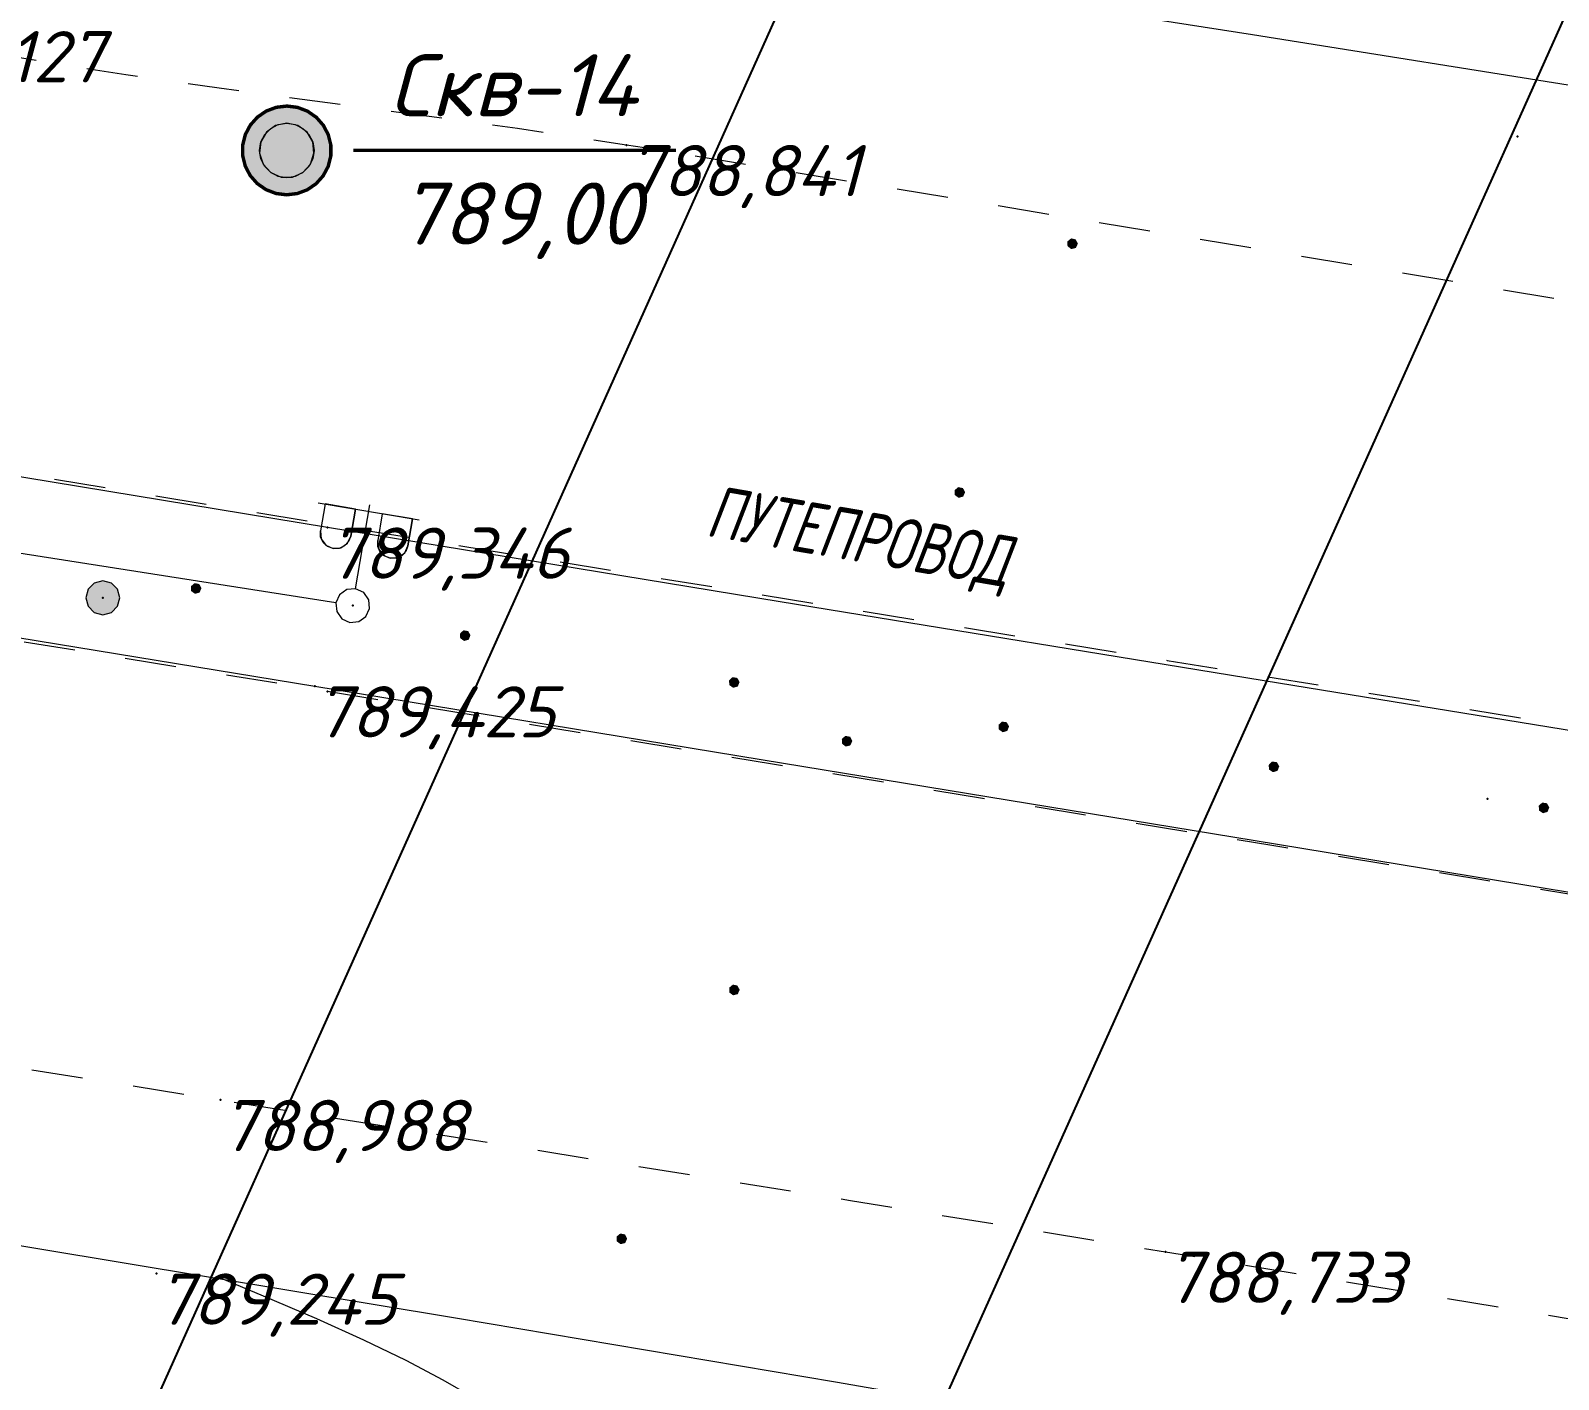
# Model space of a CAD drawing. Header units: metres. Extents: x 629572 to 645168, y 4785785 to 4790166.
# Drawn here: x 633947.56 to 633992.31, y 4788308.96 to 4788348.47 of the extents above; entities that cross this region are included whole.
import ezdxf

# ---------------------------------------------------------------- set-up
doc = ezdxf.new("R2010")
doc.units = ezdxf.units.M
doc.linetypes.add('Сплошная', pattern=[0])
doc.linetypes.add('Штриховая 1.5-1.5', pattern=[3, 1.5, -1.5])
doc.layers.get('0').update_dxf_attribs({"linetype": 'CONTINUOUS'})
for name, color, linetype in [('Выработки', 7, 'CONTINUOUS'), ('Горизонтали', 7, 'CONTINUOUS'), ('Дороги', 7, 'CONTINUOUS'), ('Дороги с покрытием (край_ бровка)', 7, 'CONTINUOUS'), ('Дороги с покрытием (осевая линия)', 7, 'CONTINUOUS'), ('Здания и строения', 7, 'CONTINUOUS'), ('Нурсултан', 7, 'CONTINUOUS'), ('Проезжие части улиц и тротуаров (без бортового камня)', 7, 'CONTINUOUS'), ('Столбы металлические', 7, 'CONTINUOUS'), ('Тротуары и пешеходные дорожки (бордюр)', 7, 'CONTINUOUS'), ('Фонари электр._ на мет. столб', 7, 'CONTINUOUS')]:
    doc.layers.add(name, color=color, linetype=linetype)
doc.layers.add('ЛЭП н.напряж.', color=10, linetype='SIL_KAB_NIZVOLT', lineweight=13)
doc.styles.add('ISOCPEUR', font='isocpeui.ttf')
doc.styles.get("Standard").update_dxf_attribs({"font": 'isocpeui.ttf'})
doc.linetypes.add('SIL_KAB_NIZVOLT', pattern='A,1,["<",Standard,S=1.6,R=0,X=-1,Y=-0.8],6,0,1,[">",Standard,S=1.6,R=0,X=-0.8,Y=-0.8],-2,8,-2', length=20)

# ---------------------------------------------------------------- blocks, each defined once
blk = doc.blocks.new('38 - 110.1.2 фонари на метал.столб')
at = {"color": 7, "linetype": 'Continuous', "lineweight": 0, "flags": 128}
for points in [[(-1.5, 2.8), (1.5, 2.8)], [(-1.3, 2.8), (-1.3, 2)], [(-0.4, 2.8), (-0.4, 2)], [(0, 0.5), (0, 3)], [(0.4, 2.8), (0.4, 2)], [(1.3, 2.8), (1.3, 2)], [(-0.4, 2), (-0.434, 1.828), (-0.532, 1.682), (-0.678, 1.584), (-0.85, 1.55), (-1.022, 1.584), (-1.168, 1.682), (-1.266, 1.828), (-1.3, 2)], [(1.3, 2), (1.266, 1.828), (1.168, 1.682), (1.022, 1.584), (0.85, 1.55), (0.678, 1.584), (0.532, 1.682), (0.434, 1.828), (0.4, 2)]]:
    blk.add_lwpolyline(points, dxfattribs=at)
at = {"color": 7, "linetype": 'Continuous', "lineweight": 0, "true_color": 0xffffff, "flags": 128}
for points in [[(-0.4, 2.8), (-1.3, 2.8), (-1.3, 2), (-1.24, 1.775), (-1.075, 1.61), (-0.85, 1.55), (-0.625, 1.61), (-0.46, 1.775), (-0.4, 2), (-0.4, 2.8)], [(1.3, 2.8), (0.4, 2.8), (0.4, 2), (0.46, 1.775), (0.625, 1.61), (0.85, 1.55), (1.075, 1.61), (1.24, 1.775), (1.3, 2), (1.3, 2.8)]]:
    blk.add_lwpolyline(points, close=True, dxfattribs=at)
at = {"color": 7, "linetype": 'Continuous', "lineweight": 0, "flags": 128}
blk.add_lwpolyline([(0, 0.5), (-0.25, 0.433), (-0.433, 0.25), (-0.5, 0), (-0.433, -0.25), (-0.25, -0.433), (0, -0.5), (0.25, -0.433), (0.433, -0.25), (0.5, 0), (0.433, 0.25), (0.25, 0.433), (0, 0.5)], close=True, dxfattribs=at)
at = {"color": 7, "style": 'ISOCPEUR', "flags": 1}
for tag in ['X', 'Отметка', 'Имя объекта CREDO-III', 'Код объекта CREDO-III', 'Y']:
    blk.add_attdef(tag, (0, 0), '', height=2.5, dxfattribs=at)
blk = doc.blocks.new('22 - 107.1.1 столбы метал d-1.0')
blk.add_hatch(color=7).paths.add_polyline_path([(0, 0.5), (-0.25, 0.433), (-0.433, 0.25), (-0.5, 0), (-0.433, -0.25), (-0.25, -0.433), (0, -0.5), (0.25, -0.433), (0.433, -0.25), (0.5, 0), (0.433, 0.25), (0.25, 0.433), (0, 0.5)])
at = {"color": 7, "linetype": 'Continuous', "lineweight": 0, "flags": 128}
blk.add_lwpolyline([(0, 0.5), (-0.25, 0.433), (-0.433, 0.25), (-0.5, 0), (-0.433, -0.25), (-0.25, -0.433), (0, -0.5), (0.25, -0.433), (0.433, -0.25), (0.5, 0), (0.433, 0.25), (0.25, 0.433), (0, 0.5)], close=True, dxfattribs=at)
at = {"color": 7, "style": 'ISOCPEUR', "flags": 1}
for tag in ['Отметка(высота) верхнего провода', 'Отметка(высота) нижнего провода', 'X', 'Высота', 'Отметка', 'Имя объекта CREDO-III', 'Код объекта CREDO-III', 'Номер', 'Y']:
    blk.add_attdef(tag, (0, 0), '', height=2.5, dxfattribs=at)
blk = doc.blocks.new('скв_развед')
h = blk.add_hatch(color=252)
h.paths.add_polyline_path([(0.83162, -0.99918), (1.12322, -0.6545), (1.27932, -0.23086), (1.28114, 0.22062), (1.12842, 0.6455), (0.8396, 0.99252), (0.4495, 1.21982), (0.0052, 1.3), (-0.43974, 1.22338), (-0.83164, 0.9992), (-1.12324, 0.65452), (-1.27934, 0.23088), (-1.28118, -0.2206), (-1.12844, -0.64548), (-0.83962, -0.9925), (-0.44952, -1.2198), (-0.00522, -1.29996), (0.43972, -1.22336)])
h.paths.add_polyline_path([(0.7956, -0.08362), (0.69282, -0.4), (0.47022, -0.6472), (0.16632, -0.7825), (-0.16634, -0.7825), (-0.47024, -0.6472), (-0.69284, -0.4), (-0.79562, -0.08362), (-0.76086, 0.24722), (-0.59452, 0.53532), (-0.3254, 0.73084), (-0.00002, 0.8), (0, 0.8), (0.32536, 0.73084), (0.5945, 0.53532), (0.76084, 0.24722)], flags=16)
blk.add_hatch(color=252).paths.add_polyline_path([(-0.00002, 0.8), (-0.3254, 0.73084), (-0.59452, 0.53532), (-0.76086, 0.24722), (-0.79562, -0.08362), (-0.69284, -0.4), (-0.47024, -0.6472), (-0.16634, -0.7825), (0.16632, -0.7825), (0.47022, -0.6472), (0.69282, -0.4), (0.7956, -0.08362), (0.76084, 0.24722), (0.5945, 0.53532), (0.32536, 0.73084), (0, 0.8)])
at = {"color": 252, "linetype": 'Continuous', "lineweight": 0, "const_width": 0.1, "flags": 128}
blk.add_lwpolyline([(0.005208, 1.29999), (-0.306052, 1.263461), (-0.599524, 1.153504), (-0.858155, 0.976509), (-1.066912, 0.742764), (-1.213665, 0.465852), (-1.289883, 0.161866), (-1.291139, -0.151527), (-1.217358, -0.456113), (-1.072829, -0.734192), (-0.865951, -0.969603), (-0.608746, -1.148663), (-0.316164, -1.260968), (-0.005208, -1.29999), (0.306052, -1.263461), (0.599524, -1.153504), (0.858155, -0.976509), (1.066912, -0.742764), (1.213665, -0.465852), (1.289883, -0.161866), (1.291139, 0.151527), (1.217358, 0.456113), (1.072829, 0.734192), (0.865951, 0.969603), (0.608746, 1.148663), (0.316164, 1.260968), (0.005208, 1.29999)], close=True, dxfattribs=at)
at = {"color": 252, "linetype": 'Continuous', "lineweight": 0, "flags": 128}
for points in [[(0.005208, 1.29999), (-0.439729, 1.223372), (-0.831628, 0.999197), (-1.12322, 0.654505), (-1.279336, 0.230869), (-1.281144, -0.220612), (-1.128428, -0.645485), (-0.839606, -0.992502), (-0.449516, -1.219809), (-0.005208, -1.29999), (0.439729, -1.223372), (0.831628, -0.999197), (1.12322, -0.654505), (1.279336, -0.230869), (1.281144, 0.220612), (1.128428, 0.645485), (0.839606, 0.992502), (0.449516, 1.219809), (0.005208, 1.29999)], [(0, 0.8), (0.247214, 0.760845), (0.470228, 0.647214), (0.647214, 0.470228), (0.760845, 0.247214), (0.8, 0), (0.760845, -0.247214), (0.647214, -0.470228), (0.470228, -0.647214), (0.247214, -0.760845), (0, -0.8), (-0.247214, -0.760845), (-0.470228, -0.647214), (-0.647214, -0.470228), (-0.760845, -0.247214), (-0.8, 0), (-0.760845, 0.247214), (-0.647214, 0.470228), (-0.470228, 0.647214), (-0.247214, 0.760845), (0, 0.8)], [(0, 0.8), (-0.325389, 0.730836), (-0.594516, 0.535304), (-0.760845, 0.247214), (-0.795618, -0.083623), (-0.69282, -0.4), (-0.470228, -0.647214), (-0.166329, -0.782518), (0.166329, -0.782518), (0.470228, -0.647214), (0.69282, -0.4), (0.795618, -0.083623), (0.760845, 0.247214), (0.594516, 0.535304), (0.325389, 0.730836), (0, 0.8)]]:
    blk.add_lwpolyline(points, close=True, dxfattribs=at)
blk = doc.blocks.new('Выработка_BR009')
at = {"color": 7, "linetype": 'Continuous'}
blk.add_blockref('скв_развед', (0, 0), dxfattribs=at)
at = {"color": 7, "flags": 1}
for tag in ['Дата начала бурения', 'Дата окончания бурения', 'X', 'Z', 'Имя выработки', 'Y']:
    blk.add_attdef(tag, (640015.67, 4789087.35), '', height=2.5, dxfattribs=at)

msp = doc.modelspace()

# ---------------------------------------------------------------- hatches: boundary and pattern name
at = {"layer": 'Дороги с покрытием (осевая линия)'}
for points in [[(633977.927, 4788342.297), (633977.924, 4788342.293), (633977.924, 4788342.289), (633977.927, 4788342.168), (633977.927, 4788342.159), (633977.931, 4788342.151), (633977.934, 4788342.155), (633977.937, 4788342.159), (633977.931, 4788342.151), (633977.965, 4788342.125), (633978.034, 4788342.072), (633978.038, 4788342.069), (633978.04, 4788342.07), (633978.043, 4788342.07), (633978.062, 4788342.079), (633978.103, 4788342.096), (633978.043, 4788342.07), (633978.169, 4788342.102), (633978.176, 4788342.108), (633978.167, 4788342.112), (633978.176, 4788342.108), (633978.229, 4788342.226), (633978.231, 4788342.231), (633978.229, 4788342.235), (633978.181, 4788342.329), (633978.17, 4788342.351), (633978.161, 4788342.346), (633978.17, 4788342.351), (633978.169, 4788342.354), (633978.168, 4788342.355), (633978.163, 4788342.356), (633978.036, 4788342.382), (633978.027, 4788342.38), (633978.021, 4788342.373), (633977.984, 4788342.331), (633978.027, 4788342.38)], [(633974.624, 4788335.011), (633974.62, 4788335.007), (633974.62, 4788335.003), (633974.63, 4788335.003), (633974.62, 4788335.003), (633974.623, 4788334.882), (633974.623, 4788334.873), (633974.627, 4788334.865), (633974.661, 4788334.839), (633974.731, 4788334.786), (633974.734, 4788334.783), (633974.736, 4788334.784), (633974.739, 4788334.784), (633974.737, 4788334.794), (633974.739, 4788334.784), (633974.865, 4788334.816), (633974.863, 4788334.826), (633974.865, 4788334.816), (633974.872, 4788334.822), (633974.926, 4788334.94), (633974.928, 4788334.945), (633974.926, 4788334.949), (633974.878, 4788335.043), (633974.866, 4788335.065), (633974.865, 4788335.068), (633974.864, 4788335.069), (633974.859, 4788335.07), (633974.859, 4788335.068), (633974.857, 4788335.06), (633974.859, 4788335.07), (633974.732, 4788335.096), (633974.73, 4788335.086), (633974.731, 4788335.091), (633974.732, 4788335.096), (633974.727, 4788335.097), (633974.724, 4788335.094)], [(633952.373, 4788331.97), (633952.377, 4788331.972), (633952.493, 4788332.004), (633952.503, 4788332.007), (633952.509, 4788332.013), (633952.526, 4788332.052), (633952.56, 4788332.133), (633952.562, 4788332.137), (633952.561, 4788332.139), (633952.559, 4788332.141), (633952.546, 4788332.158), (633952.519, 4788332.194), (633952.519, 4788332.194), (633952.559, 4788332.141), (633952.497, 4788332.256), (633952.49, 4788332.261), (633952.362, 4788332.283), (633952.36, 4788332.273), (633952.36, 4788332.273), (633952.362, 4788332.283), (633952.353, 4788332.281), (633952.275, 4788332.211), (633952.256, 4788332.195), (633952.253, 4788332.193), (633952.252, 4788332.191), (633952.252, 4788332.187), (633952.254, 4788332.187), (633952.259, 4788332.187), (633952.252, 4788332.187), (633952.263, 4788332.135), (633952.266, 4788332.122), (633952.266, 4788332.122), (633952.252, 4788332.187), (633952.259, 4788332.057), (633952.266, 4788332.057), (633952.265, 4788332.057), (633952.259, 4788332.057), (633952.263, 4788332.049), (633952.269, 4788332.057), (633952.269, 4788332.057), (633952.263, 4788332.049), (633952.271, 4788332.045), (633952.322, 4788332.019), (633952.322, 4788332.019), (633952.263, 4788332.049), (633952.369, 4788331.973)], [(633960.253, 4788330.589), (633960.257, 4788330.591), (633960.373, 4788330.623), (633960.383, 4788330.626), (633960.38, 4788330.636), (633960.38, 4788330.636), (633960.383, 4788330.626), (633960.389, 4788330.632), (633960.384, 4788330.634), (633960.38, 4788330.636), (633960.38, 4788330.636), (633960.389, 4788330.632), (633960.406, 4788330.671), (633960.44, 4788330.752), (633960.43, 4788330.756), (633960.439, 4788330.76), (633960.426, 4788330.777), (633960.399, 4788330.813), (633960.399, 4788330.813), (633960.439, 4788330.76), (633960.377, 4788330.875), (633960.37, 4788330.88), (633960.368, 4788330.87), (633960.368, 4788330.87), (633960.37, 4788330.88), (633960.241, 4788330.902), (633960.233, 4788330.9), (633960.154, 4788330.83), (633960.136, 4788330.814), (633960.142, 4788330.806), (633960.132, 4788330.806), (633960.143, 4788330.754), (633960.146, 4788330.741), (633960.146, 4788330.741), (633960.132, 4788330.806), (633960.139, 4788330.676), (633960.149, 4788330.676), (633960.149, 4788330.676), (633960.144, 4788330.676), (633960.139, 4788330.676), (633960.143, 4788330.668), (633960.151, 4788330.664), (633960.202, 4788330.638), (633960.202, 4788330.638), (633960.143, 4788330.668), (633960.249, 4788330.592)], [(633968.135, 4788329.218), (633968.14, 4788329.219), (633968.137, 4788329.228), (633968.137, 4788329.228), (633968.14, 4788329.219), (633968.255, 4788329.252), (633968.265, 4788329.255), (633968.262, 4788329.264), (633968.262, 4788329.264), (633968.265, 4788329.255), (633968.271, 4788329.261), (633968.266, 4788329.263), (633968.262, 4788329.264), (633968.271, 4788329.261), (633968.287, 4788329.3), (633968.321, 4788329.381), (633968.323, 4788329.385), (633968.322, 4788329.387), (633968.321, 4788329.389), (633968.258, 4788329.503), (633968.249, 4788329.499), (633968.249, 4788329.499), (633968.258, 4788329.503), (633968.251, 4788329.508), (633968.122, 4788329.53), (633968.121, 4788329.521), (633968.114, 4788329.528), (633968.036, 4788329.458), (633968.017, 4788329.441), (633968.015, 4788329.439), (633968.013, 4788329.438), (633968.014, 4788329.433), (633968.024, 4788329.381), (633968.027, 4788329.369), (633968.027, 4788329.369), (633968.014, 4788329.433), (633968.021, 4788329.303), (633968.021, 4788329.299), (633968.025, 4788329.296), (633968.033, 4788329.292), (633968.084, 4788329.266), (633968.084, 4788329.266), (633968.025, 4788329.296), (633968.131, 4788329.22)], [(633976.031, 4788327.916), (633976.035, 4788327.917), (633976.151, 4788327.952), (633976.16, 4788327.955), (633976.157, 4788327.965), (633976.157, 4788327.965), (633976.16, 4788327.955), (633976.165, 4788327.957), (633976.166, 4788327.961), (633976.161, 4788327.963), (633976.16, 4788327.963), (633976.166, 4788327.961), (633976.182, 4788328.001), (633976.214, 4788328.082), (633976.205, 4788328.086), (633976.205, 4788328.086), (633976.212, 4788328.083), (633976.214, 4788328.082), (633976.216, 4788328.086), (633976.215, 4788328.088), (633976.214, 4788328.091), (633976.149, 4788328.204), (633976.14, 4788328.199), (633976.14, 4788328.199), (633976.149, 4788328.204), (633976.142, 4788328.209), (633976.013, 4788328.228), (633976.005, 4788328.226), (633976.012, 4788328.218), (633976.012, 4788328.218), (633976.005, 4788328.226), (633975.928, 4788328.155), (633975.909, 4788328.138), (633975.916, 4788328.13), (633975.906, 4788328.13), (633975.918, 4788328.078), (633975.921, 4788328.065), (633975.921, 4788328.065), (633975.906, 4788328.13), (633975.915, 4788328), (633975.925, 4788328), (633975.921, 4788328), (633975.915, 4788328), (633975.92, 4788327.992), (633976.027, 4788327.918)], [(633971.32, 4788327.724), (633971.317, 4788327.721), (633971.317, 4788327.716), (633971.327, 4788327.717), (633971.317, 4788327.716), (633971.32, 4788327.596), (633971.32, 4788327.586), (633971.324, 4788327.579), (633971.327, 4788327.583), (633971.33, 4788327.586), (633971.324, 4788327.579), (633971.358, 4788327.553), (633971.428, 4788327.5), (633971.431, 4788327.497), (633971.433, 4788327.497), (633971.436, 4788327.498), (633971.434, 4788327.508), (633971.431, 4788327.504), (633971.434, 4788327.508), (633971.436, 4788327.498), (633971.562, 4788327.53), (633971.56, 4788327.54), (633971.562, 4788327.53), (633971.567, 4788327.531), (633971.569, 4788327.536), (633971.623, 4788327.654), (633971.622, 4788327.663), (633971.575, 4788327.756), (633971.563, 4788327.779), (633971.562, 4788327.781), (633971.561, 4788327.783), (633971.556, 4788327.784), (633971.556, 4788327.782), (633971.554, 4788327.774), (633971.556, 4788327.784), (633971.503, 4788327.787), (633971.49, 4788327.787), (633971.556, 4788327.784), (633971.429, 4788327.81), (633971.427, 4788327.8), (633971.428, 4788327.804), (633971.429, 4788327.81), (633971.42, 4788327.808)], [(633983.946, 4788326.746), (633983.951, 4788326.747), (633983.948, 4788326.757), (633983.948, 4788326.757), (633983.951, 4788326.747), (633984.066, 4788326.783), (633984.075, 4788326.786), (633984.081, 4788326.792), (633984.097, 4788326.832), (633984.128, 4788326.914), (633984.13, 4788326.918), (633984.129, 4788326.919), (633984.127, 4788326.922), (633984.114, 4788326.939), (633984.086, 4788326.973), (633984.086, 4788326.973), (633984.127, 4788326.922), (633984.062, 4788327.035), (633984.053, 4788327.03), (633984.053, 4788327.03), (633984.062, 4788327.035), (633984.055, 4788327.039), (633983.926, 4788327.058), (633983.918, 4788327.056), (633983.924, 4788327.048), (633983.924, 4788327.048), (633983.918, 4788327.056), (633983.841, 4788326.984), (633983.823, 4788326.967), (633983.829, 4788326.959), (633983.819, 4788326.959), (633983.832, 4788326.907), (633983.835, 4788326.895), (633983.819, 4788326.959), (633983.83, 4788326.829), (633983.84, 4788326.83), (633983.835, 4788326.829), (633983.83, 4788326.829), (633983.83, 4788326.824), (633983.834, 4788326.821), (633983.842, 4788326.817), (633983.863, 4788326.808), (633983.834, 4788326.821), (633983.942, 4788326.748), (633983.948, 4788326.757), (633983.948, 4788326.757), (633983.942, 4788326.748)], [(633991.853, 4788325.543), (633991.858, 4788325.545), (633991.855, 4788325.554), (633991.855, 4788325.554), (633991.858, 4788325.545), (633991.973, 4788325.579), (633991.982, 4788325.582), (633991.989, 4788325.588), (633991.984, 4788325.59), (633991.98, 4788325.592), (633991.98, 4788325.592), (633991.989, 4788325.588), (633992.005, 4788325.628), (633992.037, 4788325.709), (633992.033, 4788325.711), (633992.035, 4788325.71), (633992.037, 4788325.709), (633992.039, 4788325.713), (633992.038, 4788325.715), (633992.037, 4788325.718), (633991.972, 4788325.831), (633991.964, 4788325.826), (633991.964, 4788325.826), (633991.972, 4788325.831), (633991.965, 4788325.836), (633991.837, 4788325.856), (633991.832, 4788325.857), (633991.828, 4788325.854), (633991.751, 4788325.783), (633991.732, 4788325.766), (633991.73, 4788325.764), (633991.729, 4788325.762), (633991.729, 4788325.758), (633991.731, 4788325.758), (633991.739, 4788325.758), (633991.729, 4788325.758), (633991.741, 4788325.706), (633991.744, 4788325.693), (633991.744, 4788325.693), (633991.729, 4788325.758), (633991.738, 4788325.628), (633991.742, 4788325.62), (633991.75, 4788325.616), (633991.801, 4788325.591), (633991.801, 4788325.591), (633991.742, 4788325.62), (633991.849, 4788325.546)], [(633968.021, 4788320.436), (633968.017, 4788320.433), (633968.018, 4788320.428), (633968.02, 4788320.308), (633968.021, 4788320.298), (633968.025, 4788320.29), (633968.058, 4788320.265), (633968.128, 4788320.212), (633968.132, 4788320.209), (633968.134, 4788320.209), (633968.137, 4788320.21), (633968.156, 4788320.218), (633968.197, 4788320.236), (633968.137, 4788320.21), (633968.263, 4788320.242), (633968.268, 4788320.243), (633968.27, 4788320.248), (633968.323, 4788320.366), (633968.323, 4788320.375), (633968.314, 4788320.37), (633968.323, 4788320.375), (633968.275, 4788320.468), (633968.264, 4788320.491), (633968.255, 4788320.486), (633968.264, 4788320.491), (633968.262, 4788320.494), (633968.262, 4788320.495), (633968.257, 4788320.496), (633968.204, 4788320.499), (633968.191, 4788320.499), (633968.257, 4788320.496), (633968.129, 4788320.522), (633968.125, 4788320.523), (633968.121, 4788320.52), (633968.115, 4788320.513), (633968.077, 4788320.47), (633968.121, 4788320.52), (633968.021, 4788320.436), (633968.028, 4788320.429)], [(633964.725, 4788313.147), (633964.722, 4788313.143), (633964.722, 4788313.139), (633964.725, 4788313.018), (633964.725, 4788313.009), (633964.729, 4788313.001), (633964.763, 4788312.975), (633964.833, 4788312.922), (633964.837, 4788312.919), (633964.838, 4788312.92), (633964.841, 4788312.92), (633964.861, 4788312.929), (633964.902, 4788312.946), (633964.841, 4788312.92), (633964.967, 4788312.952), (633964.974, 4788312.958), (633965.028, 4788313.077), (633965.018, 4788313.081), (633965.027, 4788313.085), (633964.979, 4788313.179), (633964.968, 4788313.201), (633964.967, 4788313.204), (633964.966, 4788313.206), (633964.961, 4788313.206), (633964.834, 4788313.232), (633964.825, 4788313.23), (633964.832, 4788313.223), (633964.825, 4788313.23), (633964.819, 4788313.223), (633964.789, 4788313.189), (633964.825, 4788313.23)]]:
    msp.add_hatch(color=7, dxfattribs=at).paths.add_polyline_path(points)

# ---------------------------------------------------------------- linework, layer by layer
at = {"layer": 'Выработки', "color": 251, "linetype": 'Continuous', "lineweight": 0, "const_width": 0.1, "flags": 128}
msp.add_lwpolyline([(633957.01, 4788344.96), (633966.46, 4788344.96)], dxfattribs=at)
at = {"layer": 'Горизонтали', "color": 34, "linetype": 'Сплошная', "lineweight": 0, "true_color": 0xa55200, "elevation": 789, "flags": 128}
msp.add_lwpolyline([(633968.43, 4788302.563), (633968.186, 4788302.843), (633967.828, 4788303.244), (633967.491, 4788303.589), (633967.151, 4788303.904), (633966.811, 4788304.186), (633966.323, 4788304.537), (633965.57, 4788305.028), (633964.209, 4788305.925), (633963.396, 4788306.498), (633962.266, 4788307.291), (633961.36, 4788307.898), (633960.486, 4788308.446), (633959.638, 4788308.938), (633958.556, 4788309.51), (633957.317, 4788310.111), (633955.938, 4788310.733), (633954.313, 4788311.424), (633953.171, 4788311.9)], dxfattribs=at)
at = {"layer": 'Дороги с покрытием (край_ бровка)', "color": 251, "linetype": 'Сплошная', "lineweight": 0, "true_color": 0x636466, "flags": 128}
for points in [[(634066.623, 4788333.738), (634044.727, 4788337.768), (634033.353, 4788339.836), (634023.35, 4788341.629), (634012.681, 4788343.502), (634003.012, 4788345.153), (633993.511, 4788346.722), (633983.348, 4788348.347), (633974.047, 4788349.797), (633963.658, 4788351.384), (633943.954, 4788354.341), (633943.954, 4788354.341)], [(633889.433, 4788322.432), (633889.433, 4788322.432), (633928.349, 4788316.013), (633960.006, 4788310.761), (633971.13, 4788308.888), (633977.142, 4788307.842), (633978.915, 4788307.504), (633980.735, 4788307.132), (633982.611, 4788306.722), (633984.555, 4788306.272), (633988.033, 4788305.413), (633991.904, 4788304.391), (633994.999, 4788303.541), (633999.221, 4788302.356), (633999.221, 4788302.356), (634001.161, 4788302.097), (634003.097, 4788301.812), (634005.023, 4788301.474)]]:
    msp.add_lwpolyline(points, dxfattribs=at)
at = {"layer": 'Здания и строения', "color": 8}
msp.add_lwpolyline([(633978.68, 4788369.617), (633943.568, 4788291.292), (633965.258, 4788288.137), (634000.172, 4788365.991), (633978.68, 4788369.617)], close=True, dxfattribs=at)
at = {"layer": 'ЛЭП н.напряж.', "lineweight": 13}
msp.add_lwpolyline([(633956.501, 4788331.707), (633922.81, 4788336.992), (633888.131, 4788342.675), (633853.736, 4788348.119), (633819.767, 4788353.675), (633785.324, 4788359.671), (633750.794, 4788364.868), (633715.797, 4788370.174), (633679.74, 4788375.962), (633645.168, 4788381.424), (633610.662, 4788387.089), (633576.869, 4788392.73), (633544.157, 4788397.966), (633510.841, 4788403.299), (633477.474, 4788408.502), (633444.363, 4788413.806), (633412.436, 4788419.051), (633378.475, 4788424.98), (633303.547, 4788436.604), (633254.751, 4788444.467), (633214.209, 4788452.322), (633180.137, 4788457.953)], dxfattribs=at)
at = {"layer": 'Нурсултан', "color": 7}
for p in [(633991.106, 4788345.366, -786.677), (633965.01, 4788345.118, 2.164), (633956.255, 4788333.912, 2.669), (633957.119, 4788333.873, 2.518), (633949.672, 4788331.855, 2.776), (633956.994, 4788331.625, 2.699), (633955.878, 4788329.264, 2.748), (633956.253, 4788329.11, 2.598), (633990.225, 4788325.964, 2.371), (633953.122, 4788317.146, 2.311), (633980.797, 4788312.697, 2.056), (633951.241, 4788312.059, 2.568)]:
    msp.add_point(p, dxfattribs=at)
at = {"layer": 'Проезжие части улиц и тротуаров (без бортового камня)', "linetype": 'Штриховая 1.5-1.5', "lineweight": 0, "flags": 128}
for points in [[(633175.296, 4788442.146), (633185.059, 4788440.505), (633189.915, 4788439.69), (633194.821, 4788438.865), (633201.307, 4788437.775), (633204.583, 4788437.225), (633211.371, 4788436.246), (633227.913, 4788433.589), (633229.029, 4788433.522), (633231.193, 4788433.344), (633233.354, 4788433.137), (633239.503, 4788432.454), (633244.024, 4788431.95), (633263.463, 4788429.795), (633272.782, 4788428.776), (633278.24, 4788428.198), (633282.153, 4788427.825), (633287.022, 4788427.405), (633293.813, 4788426.857), (633295.811, 4788426.698), (633299.765, 4788426.374), (633302.185, 4788426.155), (633304.267, 4788425.934), (633306.537, 4788425.666), (633310.881, 4788425.102), (633312.609, 4788424.869), (633315.222, 4788424.517), (633317.686, 4788424.192), (633319.947, 4788423.894), (633325.129, 4788423.188), (633327.868, 4788422.79), (633330.299, 4788422.413), (633334.457, 4788421.787), (633336.208, 4788421.531), (633339.785, 4788420.982), (633342.485, 4788420.518), (633343.971, 4788420.225), (633345.209, 4788419.945), (633346.21, 4788419.673), (633346.981, 4788419.41), (633376.025, 4788410.345), (633379.785, 4788409.875), (633383.541, 4788409.382), (633387.291, 4788408.845), (633393.432, 4788407.884), (633402.038, 4788406.505), (633409.616, 4788405.26), (633415.732, 4788404.212), (633421.842, 4788403.127), (633427.289, 4788402.116), (633429.477, 4788401.675), (633432.17, 4788401.088), (633433.471, 4788400.797), (633437.042, 4788400.009), (633439.648, 4788399.479), (633441.937, 4788399.072), (633444.364, 4788398.711), (633447.392, 4788398.323), (633451.8, 4788397.812), (633453.375, 4788397.633), (633456.606, 4788397.252), (633459.062, 4788396.934), (633464.367, 4788396.183), (633469.665, 4788395.383), (633474.83, 4788394.536), (633477.146, 4788394.117), (633479.872, 4788393.584), (633482.328, 4788393.085), (633484.902, 4788392.563), (633487.623, 4788392.032), (633489.944, 4788391.614), (633492.449, 4788391.203), (633495.634, 4788390.713), (633499.806, 4788390.094), (633501.995, 4788389.771), (633508.136, 4788388.832), (633513.966, 4788387.857), (633517.548, 4788387.238), (633519.79, 4788386.85), (633525.313, 4788385.916), (633530.588, 4788385.065), (633535.868, 4788384.237), (633541.151, 4788383.435), (633549.639, 4788382.209), (633551.591, 4788381.93), (633561.255, 4788380.544), (633571.084, 4788379.096), (633574.558, 4788378.545), (633578.849, 4788377.833), (633583.193, 4788377.095), (633586.606, 4788376.515), (633590.295, 4788375.901), (633592.934, 4788375.487), (633595.264, 4788375.166), (633598.09, 4788374.829), (633599.92, 4788374.625), (633603.257, 4788374.246), (633606.019, 4788373.891), (633608.403, 4788373.526), (633612.005, 4788372.886), (633618.291, 4788371.725), (633632.469, 4788369.062), (633634.002, 4788368.773), (633643.078, 4788367.067), (633649.268, 4788365.902), (633649.939, 4788365.775), (633656.801, 4788364.488), (633659.748, 4788363.958), (633661.695, 4788363.636), (633663.231, 4788363.441), (633665.07, 4788363.279), (633667.203, 4788363.137), (633668.464, 4788363.057), (633670.2, 4788362.922), (633671.536, 4788362.772), (633672.853, 4788362.57), (633674.322, 4788362.301), (633676.967, 4788361.753), (633677.094, 4788361.726), (633679.866, 4788361.156), (633681.055, 4788360.969), (633682.912, 4788360.749), (633683.224, 4788360.714), (633685.469, 4788360.44), (633686.369, 4788360.305), (633687.191, 4788360.161), (633688.277, 4788359.932), (633689.256, 4788359.675), (633690.143, 4788359.385), (633690.942, 4788359.061), (633717.733, 4788355.91), (633720.108, 4788355.426), (633724.717, 4788354.444), (633730.444, 4788353.213), (633737.067, 4788352.218), (633743.13, 4788351.323), (633748.071, 4788350.629), (633750.014, 4788350.388), (633752.446, 4788350.122), (633754.061, 4788349.955), (633756.827, 4788349.665), (633758.989, 4788349.411), (633760.681, 4788349.173), (633762.265, 4788348.895), (633764.075, 4788348.522), (633766.386, 4788348), (633767.451, 4788347.756), (633769.308, 4788347.346), (633770.836, 4788347.042), (633772.485, 4788346.748), (633774.463, 4788346.418), (633777.589, 4788345.92), (633778.361, 4788345.798), (633782.258, 4788345.167), (633784.081, 4788344.86), (633788.401, 4788344.132), (633796.702, 4788342.722), (633803.383, 4788341.552), (633805.454, 4788341.152), (633807.98, 4788340.622), (633809.381, 4788340.319), (633812.568, 4788339.638), (633815.025, 4788339.151), (633817.175, 4788338.777), (633819.532, 4788338.43), (633822.632, 4788338.027), (633826.958, 4788337.504), (633828.969, 4788337.263), (633832.406, 4788336.839), (633835.018, 4788336.492), (633840.654, 4788335.671), (633846.284, 4788334.804), (633851.537, 4788333.966), (633876.837, 4788330.313), (633889.556, 4788327.104), (633891.409, 4788326.855), (633894.792, 4788326.355), (633906.152, 4788324.601), (633933.623, 4788320.253), (633943.109, 4788318.74), (633953.122, 4788317.146), (633962.35, 4788315.681), (633971.575, 4788314.2), (633980.797, 4788312.697), (633991.369, 4788310.946), (634003.969, 4788308.841), (634017.583, 4788306.558), (634017.583, 4788306.558), (634090.599, 4788295.523), (634094.798, 4788294.851), (634099.537, 4788294.021), (634107.001, 4788292.628), (634108.447, 4788292.355), (634113.439, 4788291.422), (634117.363, 4788290.72), (634133.519, 4788287.94), (634149.681, 4788285.191), (634155.132, 4788284.267), (634161.107, 4788283.253), (634166.934, 4788282.258), (634168.585, 4788281.975), (634176.063, 4788280.703), (634183.548, 4788279.467), (634192.889, 4788278.001), (634198.419, 4788277.147), (634203.842, 4788276.31), (634213.272, 4788274.831), (634220.888, 4788273.562), (634224.64, 4788272.92), (634228.499, 4788272.26), (634236.116, 4788270.992), (634290.139, 4788262.293), (634305.591, 4788259.642), (634309.76, 4788258.955), (634313.935, 4788258.306), (634317.762, 4788257.729), (634317.762, 4788257.729), (634321.694, 4788257.162), (634324.828, 4788256.725), (634325.629, 4788256.614), (634328.381, 4788256.225), (634330.144, 4788255.951), (634331.905, 4788255.659), (634333.663, 4788255.356), (634334.921, 4788255.137), (634338.486, 4788254.518), (634346.05, 4788253.189), (634349.439, 4788252.577), (634351.273, 4788252.226), (634351.783, 4788252.108), (634352.326, 4788251.959), (634353.593, 4788251.548), (634354.315, 4788251.292), (634355.885, 4788250.753), (634356.532, 4788250.56), (634357.125, 4788250.41), (634357.686, 4788250.296), (634358.224, 4788250.217), (634359.973, 4788250.083), (634363.952, 4788249.866), (634364.081, 4788249.859), (634369.494, 4788249.568), (634373.678, 4788249.311), (634376.56, 4788249.108), (634379.125, 4788248.899), (634381.393, 4788248.684), (634383.37, 4788248.461), (634385.426, 4788248.19), (634387.905, 4788247.832), (634394.355, 4788246.825), (634404.209, 4788245.204), (634408.336, 4788244.519), (634416.075, 4788243.257), (634421.849, 4788242.361), (634427.639, 4788241.51), (634434.047, 4788240.598), (634446.257, 4788238.91), (634449.231, 4788238.504), (634458.273, 4788237.264), (634470.132, 4788235.675), (634471.564, 4788235.487), (634481.992, 4788234.101), (634488.272, 4788233.231), (634493.837, 4788232.42), (634499.396, 4788231.562), (634505.681, 4788230.547), (634515.84, 4788228.848), (634517.515, 4788228.566), (634524.14, 4788227.457), (634529.286, 4788226.614), (634529.286, 4788226.614), (634541.011, 4788224.742), (634547.355, 4788223.739), (634552.738, 4788222.888), (634564.463, 4788221.018), (634576.377, 4788219.083), (634585.016, 4788217.67), (634588.391, 4788217.117), (634600.075, 4788215.211)], [(634089.893, 4788331.577), (634085.311, 4788330.527), (634081.958, 4788329.82), (634079.793, 4788329.415), (634077.775, 4788329.084), (634075.861, 4788328.821), (634074.032, 4788328.623), (634072.979, 4788328.536), (634071.948, 4788328.471), (634070.937, 4788328.428), (634069.944, 4788328.407), (634068.967, 4788328.408), (634068.006, 4788328.432), (634067.059, 4788328.477), (634066.125, 4788328.544), (634065.052, 4788328.654), (634063.583, 4788328.838), (634059.46, 4788329.422), (634053.763, 4788330.297), (634046.51, 4788331.459), (634033.654, 4788333.584), (634017.828, 4788336.26), (634006.245, 4788338.243), (634001.642, 4788339.03), (633998.893, 4788339.488), (633996.958, 4788339.816), (633996.145, 4788339.955), (633993.396, 4788340.418), (633990.528, 4788340.897), (633986.438, 4788341.58), (633975.005, 4788343.482), (633965.01, 4788345.118), (633961.821, 4788345.598), (633957.682, 4788346.164), (633956.824, 4788346.278), (633953.082, 4788346.782), (633950.348, 4788347.175), (633948.338, 4788347.487), (633946.481, 4788347.8), (633944.732, 4788348.122), (633943.069, 4788348.456), (633941.271, 4788348.845), (633939.27, 4788349.301), (633934.617, 4788350.42), (633929.93, 4788351.6), (633924.334, 4788353.05), (633913.135, 4788356.014)]]:
    msp.add_lwpolyline(points, dxfattribs=at)
msp.add_lwpolyline([(633412.006, 4788416.806), (633398.463, 4788418.96), (633386.704, 4788420.824), (633384.586, 4788421.159), (633377.986, 4788422.207), (633377.776, 4788422.263), (633377.564, 4788422.354), (633377.366, 4788422.473), (633377.188, 4788422.615), (633377.035, 4788422.778), (633376.921, 4788422.948), (633376.819, 4788423.177), (633376.716, 4788423.482), (633376.62, 4788423.852), (633376.552, 4788424.215), (633376.516, 4788424.595), (633376.527, 4788424.905), (633376.591, 4788425.205), (633376.706, 4788425.534), (633376.853, 4788425.846), (633377.027, 4788426.142), (633377.213, 4788426.395), (633377.395, 4788426.584), (633377.593, 4788426.724), (633377.834, 4788426.838), (633378.094, 4788426.92), (633378.37, 4788426.97), (633378.648, 4788426.986), (633378.912, 4788426.966), (633385.952, 4788425.83), (633390.456, 4788425.101), (633400.484, 4788423.478), (633414.168, 4788421.269), (633424.649, 4788419.594), (633431.046, 4788418.576), (633435.131, 4788417.926), (633445.613, 4788416.253), (633456.136, 4788414.561), (633461.601, 4788413.68), (633466.711, 4788412.856), (633477.287, 4788411.156), (633488.607, 4788409.347), (633493.833, 4788408.514), (633500.705, 4788407.418), (633512.467, 4788405.538), (633523.721, 4788403.728), (633531.954, 4788402.4), (633534.975, 4788401.913), (633546.13, 4788400.115), (633557.22, 4788398.335), (633560.473, 4788397.813), (633568.31, 4788396.557), (633579.353, 4788394.781), (633590.357, 4788393.001), (633595.079, 4788392.235), (633601.359, 4788391.216), (633612.363, 4788389.437), (633613.569, 4788389.243), (633623.553, 4788387.636), (633634.965, 4788385.806), (633646.379, 4788383.99), (633658.092, 4788382.151), (633665.314, 4788381.024), (633670.14, 4788380.272), (633681.912, 4788378.428), (633693.34, 4788376.615), (633698.702, 4788375.759), (633704.766, 4788374.792), (633716.194, 4788372.98), (633727.861, 4788371.154), (633733.518, 4788370.274), (633739.745, 4788369.305), (633751.461, 4788367.471), (633762.964, 4788365.653), (633774.465, 4788363.823), (633785.964, 4788361.98), (633798.055, 4788360.025), (633810.57, 4788357.988), (633822.371, 4788356.059), (633833.433, 4788354.239), (633839.7, 4788353.202), (633844.493, 4788352.409), (633855.554, 4788350.587), (633866.901, 4788348.734), (633872.365, 4788347.845), (633878.528, 4788346.842), (633890.007, 4788344.967), (633901.299, 4788343.109), (633912.591, 4788341.243), (633916.544, 4788340.589), (633923.784, 4788339.392), (633934.895, 4788337.549), (633936.286, 4788337.318), (633946.006, 4788335.705), (633957.119, 4788333.873), (633970.478, 4788331.7), (633980.848, 4788330.02), (633985.402, 4788329.283), (633997.508, 4788327.318), (634006.743, 4788325.801), (634012.01, 4788324.931), (634015.976, 4788324.276), (634025.211, 4788322.757), (634035.719, 4788321.044), (634047.298, 4788319.161), (634048.739, 4788318.927), (634057.743, 4788317.464), (634066.885, 4788315.981), (634067.196, 4788315.93), (634076.027, 4788314.498), (634085.168, 4788313.005), (634095.151, 4788311.354), (634101.366, 4788310.32), (634106.148, 4788309.525), (634117.145, 4788307.703), (634127.926, 4788305.926), (634138.853, 4788304.132), (634149.781, 4788302.35), (634160.836, 4788300.569), (634167.119, 4788299.563), (634172.1, 4788298.766), (634183.362, 4788296.954), (634194.807, 4788295.091), (634202.412, 4788293.848), (634206.466, 4788293.184), (634217.902, 4788291.319), (634229.081, 4788289.508), (634235.177, 4788288.523), (634240.261, 4788287.702), (634251.44, 4788285.892), (634262.656, 4788284.066), (634268.893, 4788283.049), (634273.916, 4788282.229), (634285.177, 4788280.395), (634296.45, 4788278.566), (634305.996, 4788277.02), (634307.756, 4788276.735), (634319.062, 4788274.904), (634327.678, 4788273.507), (634340.077, 4788271.497), (634367.802, 4788267.002), (634383.142, 4788264.512), (634386.466, 4788263.946), (634389.786, 4788263.357), (634391.471, 4788263.047), (634391.63, 4788262.994), (634391.806, 4788262.903), (634392.111, 4788262.682), (634392.3, 4788262.486), (634392.338, 4788262.406), (634392.354, 4788262.302), (634392.338, 4788262.081), (634392.294, 4788261.875), (634392.293, 4788261.872), (634392.236, 4788261.677), (634392.15, 4788261.489), (634392.028, 4788261.341), (634391.842, 4788261.218), (634391.599, 4788261.119), (634391.466, 4788261.094), (634391.348, 4788261.095), (634390.591, 4788261.209), (634385.82, 4788261.923), (634379.579, 4788262.841), (634373.937, 4788263.651), (634367.189, 4788264.58), (634362.037, 4788265.234), (634356.663, 4788265.831), (634349.163, 4788266.597), (634335.003, 4788267.966), (634333.704, 4788268.09), (634326.865, 4788268.752), (634325.591, 4788268.909), (634324.181, 4788269.114), (634321.508, 4788269.557), (634321.238, 4788269.603), (634318.836, 4788270.007), (634311.357, 4788271.212), (634298.114, 4788273.351), (634284.871, 4788275.494), (634273.538, 4788277.338), (634267.751, 4788278.283), (634262.19, 4788279.19), (634250.841, 4788281.037), (634239.407, 4788282.887), (634233.022, 4788283.917), (634227.867, 4788284.749), (634216.327, 4788286.615), (634204.615, 4788288.519), (634199.74, 4788289.313), (634192.827, 4788290.439), (634181.476, 4788292.282), (634170.391, 4788294.068), (634166.091, 4788294.758), (634159.305, 4788295.848), (634148.587, 4788297.579), (634138.176, 4788299.279), (634129.416, 4788300.717), (634127.767, 4788300.988), (634117.358, 4788302.696), (634105.462, 4788304.639), (634099.584, 4788305.599), (634092.68, 4788306.726), (634082.138, 4788308.449), (634073.759, 4788309.823), (634065.38, 4788311.2), (634060.796, 4788311.954), (634057.001, 4788312.578), (634047.109, 4788314.206), (634035.682, 4788316.087), (634034.082, 4788316.35), (634024.953, 4788317.853), (634015.319, 4788319.441), (634015.17, 4788319.465), (634005.685, 4788321.028), (633996.05, 4788322.611), (633983.908, 4788324.596), (633969.347, 4788326.974), (633961.469, 4788328.259), (633956.253, 4788329.11), (633945.189, 4788330.912), (633943.724, 4788331.15), (633934.124, 4788332.713), (633923.061, 4788334.521), (633911.687, 4788336.395), (633905.319, 4788337.448), (633899.984, 4788338.33), (633888.394, 4788340.241), (633877.008, 4788342.104), (633871.599, 4788342.986), (633865.62, 4788343.961), (633854.234, 4788345.824), (633842.723, 4788347.724), (633838.088, 4788348.492), (633831.078, 4788349.653), (633819.48, 4788351.564), (633807.951, 4788353.451), (633796.42, 4788355.328), (633784.928, 4788357.183), (633773.466, 4788359.009), (633762.002, 4788360.819), (633758.345, 4788361.395), (633750.537, 4788362.625), (633739.032, 4788364.435), (633732.488, 4788365.462), (633727.479, 4788366.248), (633715.927, 4788368.065), (633704.086, 4788369.932), (633691.984, 4788371.842), (633680.141, 4788373.718), (633668.547, 4788375.563), (633658.446, 4788377.176), (633656.955, 4788377.414), (633645.526, 4788379.238), (633634.234, 4788381.035), (633632.166, 4788381.364), (633622.941, 4788382.832), (633611.649, 4788384.632), (633600.262, 4788386.456), (633592.514, 4788387.699), (633588.858, 4788388.286), (633577.7, 4788390.075), (633566.753, 4788391.823), (633564.24, 4788392.224), (633555.805, 4788393.569), (633544.858, 4788395.322), (633533.796, 4788397.105), (633522.596, 4788398.918), (633518.39, 4788399.599), (633511.395, 4788400.732), (633500.229, 4788402.542), (633493.878, 4788403.573), (633489.056, 4788404.355), (633477.906, 4788406.163), (633466.711, 4788407.976), (633455.516, 4788409.787), (633444.517, 4788411.565), (633437.048, 4788412.772), (633433.681, 4788413.316), (633422.844, 4788415.066), (633412.006, 4788416.806)], close=True, dxfattribs=at)
at = {"layer": 'Тротуары и пешеходные дорожки (бордюр)', "color": 7, "linetype": 'Сплошная', "lineweight": 0, "flags": 128}
msp.add_lwpolyline([(634317.957, 4788270.259), (634320.892, 4788269.705), (634323.833, 4788269.202), (634325.358, 4788268.979), (634326.788, 4788268.801), (634334.496, 4788268.062), (634334.904, 4788268.024), (634348.766, 4788266.706), (634356.163, 4788265.96), (634361.535, 4788265.367), (634366.765, 4788264.705), (634373.615, 4788263.763), (634379.344, 4788262.943), (634385.677, 4788262.012), (634390.584, 4788261.277), (634391.284, 4788261.172), (634391.401, 4788261.17), (634391.535, 4788261.192), (634391.78, 4788261.279), (634391.962, 4788261.38), (634392.081, 4788261.5), (634392.17, 4788261.658), (634392.215, 4788261.824), (634392.219, 4788262.041), (634392.183, 4788262.312), (634392.143, 4788262.445), (634392.091, 4788262.547), (634391.921, 4788262.731), (634391.687, 4788262.889), (634391.429, 4788262.984), (634389.706, 4788263.274), (634386.223, 4788263.849), (634382.739, 4788264.42), (634367.217, 4788266.947), (634339.242, 4788271.499), (634318.007, 4788274.953), (634306.486, 4788276.823), (634298.493, 4788278.118), (634294.965, 4788278.689), (634283.606, 4788280.531), (634272.383, 4788282.355), (634269.88, 4788282.763), (634261.16, 4788284.181), (634249.937, 4788286.002), (634238.44, 4788287.858), (634231.46, 4788288.983), (634226.656, 4788289.756), (634214.976, 4788291.641), (634203.321, 4788293.528), (634191.665, 4788295.418), (634187.217, 4788296.139), (634180.481, 4788297.232), (634170.957, 4788298.775), (634169.669, 4788298.984), (634158.857, 4788300.736), (634148.104, 4788302.487), (634137.401, 4788304.243), (634126.836, 4788305.983), (634126.7, 4788306.006), (634115.999, 4788307.769), (634105.401, 4788309.513), (634104.087, 4788309.729), (634091.583, 4788311.786), (634081.232, 4788313.488), (634072.873, 4788314.86), (634064.514, 4788316.229), (634056.154, 4788317.597), (634046.247, 4788319.215), (634034.82, 4788321.08), (634031.26, 4788321.661), (634024.235, 4788322.807), (634014.858, 4788324.336), (634013.138, 4788324.617), (634005.481, 4788325.866), (633996.104, 4788327.396), (633994.334, 4788327.685), (633984.111, 4788329.355), (633969.513, 4788331.741), (633956.255, 4788333.912), (633944.982, 4788335.765), (633939.869, 4788336.608), (633933.71, 4788337.622), (633922.437, 4788339.475), (633910.955, 4788341.353), (633899.267, 4788343.259), (633896.192, 4788343.761), (633887.69, 4788345.147), (633876.274, 4788347.007), (633874.006, 4788347.376), (633864.858, 4788348.866), (633853.442, 4788350.729), (633841.878, 4788352.624), (633834.614, 4788353.816), (633830.182, 4788354.544), (633818.599, 4788356.443), (633808.727, 4788358.063), (633807.157, 4788358.321), (633795.714, 4788360.196), (633784.268, 4788362.052), (633772.787, 4788363.882), (633761.267, 4788365.699), (633760.905, 4788365.756), (633749.747, 4788367.516), (633740.081, 4788369.046), (633738.11, 4788369.358), (633726.329, 4788371.222), (633714.573, 4788373.078), (633702.864, 4788374.917), (633698.778, 4788375.557), (633691.154, 4788376.752), (633679.513, 4788378.584), (633667.889, 4788380.429), (633657.532, 4788382.079), (633656.265, 4788382.281), (633644.769, 4788384.112), (633633.363, 4788385.922), (633632.11, 4788386.12), (633621.956, 4788387.73), (633610.595, 4788389.54), (633599.175, 4788391.373), (633587.757, 4788393.214), (633582.076, 4788394.132), (633576.632, 4788395.011), (633565.752, 4788396.771), (633559.516, 4788397.781), (633554.872, 4788398.533), (633543.992, 4788400.294), (633532.889, 4788402.086), (633527.073, 4788403.023), (633521.542, 4788403.914), (633510.256, 4788405.735), (633499.039, 4788407.55), (633495.254, 4788408.163), (633487.822, 4788409.367), (633476.795, 4788411.149), (633465.892, 4788412.906), (633454.988, 4788414.659), (633444.186, 4788416.39), (633433.468, 4788418.097), (633425.781, 4788419.317), (633422.749, 4788419.798), (633412.03, 4788421.501), (633398.788, 4788423.615), (633392.998, 4788424.541), (633385.333, 4788425.765), (633378.918, 4788426.787), (633378.672, 4788426.807), (633378.415, 4788426.797), (633378.157, 4788426.757), (633377.915, 4788426.689), (633377.69, 4788426.59), (633377.505, 4788426.466), (633377.335, 4788426.295), (633377.161, 4788426.066), (633377, 4788425.798), (633376.864, 4788425.515), (633376.759, 4788425.217), (633376.703, 4788424.945), (633376.696, 4788424.657), (633376.736, 4788424.296), (633376.804, 4788423.944), (633376.899, 4788423.585), (633377, 4788423.285), (633377.099, 4788423.062), (633377.21, 4788422.893), (633377.355, 4788422.731), (633377.525, 4788422.586), (633377.713, 4788422.466), (633377.917, 4788422.372), (633378.119, 4788422.317), (633383.282, 4788421.482), (633395.572, 4788419.505), (633411.424, 4788416.957), (633411.424, 4788416.957), (633422.152, 4788415.233), (633432.881, 4788413.506), (633443.608, 4788411.775), (633454.502, 4788410.011), (633465.597, 4788408.209), (633465.786, 4788408.179), (633476.691, 4788406.408), (633487.814, 4788404.602), (633487.956, 4788404.579), (633499.044, 4788402.779), (633510.257, 4788400.962), (633521.467, 4788399.151), (633532.677, 4788397.343), (633543.747, 4788395.564), (633554.7, 4788393.812), (633563.487, 4788392.412), (633565.654, 4788392.066), (633576.608, 4788390.319), (633587.807, 4788388.527), (633590.695, 4788388.064), (633599.292, 4788386.688), (633610.759, 4788384.855), (633622.116, 4788383.048), (633629.368, 4788381.896), (633633.473, 4788381.245), (633644.83, 4788379.439), (633656.323, 4788377.605), (633659.662, 4788377.072), (633667.979, 4788375.743), (633679.636, 4788373.886), (633691.344, 4788372.029), (633703.141, 4788370.164), (633714.848, 4788368.316), (633726.482, 4788366.486), (633731.693, 4788365.668), (633738.117, 4788364.659), (633749.658, 4788362.843), (633756.215, 4788361.809), (633761.121, 4788361.035), (633772.583, 4788359.223), (633784.042, 4788357.395), (633795.552, 4788355.537), (633807.123, 4788353.653), (633815.114, 4788352.348), (633818.694, 4788351.763), (633830.305, 4788349.86), (633839.326, 4788348.377), (633841.923, 4788347.95), (633853.371, 4788346.07), (633864.676, 4788344.219), (633869.741, 4788343.391), (633875.982, 4788342.37), (633887.287, 4788340.519), (633899.003, 4788338.595), (633906.431, 4788337.374), (633911.031, 4788336.618), (633922.604, 4788334.717), (633933.695, 4788332.899), (633940.99, 4788331.704), (633944.787, 4788331.082), (633955.878, 4788329.264), (633968.958, 4788327.119), (633983.421, 4788324.746), (633995.377, 4788322.783), (634004.782, 4788321.235), (634010.841, 4788320.236), (634014.187, 4788319.685), (634023.592, 4788318.136), (634034.419, 4788316.355), (634046.245, 4788314.411), (634056.301, 4788312.761), (634064.55, 4788311.413), (634069.778, 4788310.56), (634072.799, 4788310.067), (634081.048, 4788308.72), (634091.619, 4788306.987), (634094.22, 4788306.561), (634104.585, 4788304.861), (634116.57, 4788302.899), (634126.939, 4788301.208), (634137.308, 4788299.521), (634147.678, 4788297.837), (634158.26, 4788296.124), (634167.34, 4788294.656), (634169.095, 4788294.373), (634179.931, 4788292.621), (634191.215, 4788290.794), (634193.187, 4788290.474), (634203.14, 4788288.862), (634215.065, 4788286.933), (634226.883, 4788285.029), (634229.658, 4788284.582), (634238.711, 4788283.125), (634250.244, 4788281.261), (634261.527, 4788279.419), (634267.439, 4788278.449), (634272.809, 4788277.568), (634284.092, 4788275.725), (634297.227, 4788273.601), (634308.878, 4788271.723), (634310.364, 4788271.484), (634317.957, 4788270.259)], close=True, dxfattribs=at)

# ---------------------------------------------------------------- block references
at = {"layer": 'Выработки', "color": 7, "linetype": 'Continuous'}
msp.add_blockref('Выработка_BR009', (633955.06, 4788344.96), dxfattribs=at)
at = {"layer": 'Столбы металлические', "color": 7, "linetype": 'Continuous'}
msp.add_blockref('22 - 107.1.1 столбы метал d-1.0', (633949.672, 4788331.855), dxfattribs=at)
at = {"layer": 'Фонари электр._ на мет. столб', "color": 7, "linetype": 'Continuous', "rotation": 350.3572852977417}
msp.add_blockref('38 - 110.1.2 фонари на метал.столб', (633956.994, 4788331.625), dxfattribs=at)

# ---------------------------------------------------------------- texts
at = {"layer": 'Выработки', "color": 251, "char_height": 1.819, "attachment_point": 7, "style": 'ISOCPEUR'}
for s, insert in [('Скв-14', (633958.06, 4788345.96)), ('789,00', (633958.34, 4788341.777))]:
    msp.add_mtext(s, dxfattribs=dict(at, insert=insert))
at = {"layer": 'Дороги', "color": 0, "style": 'ISOCPEUR', "width": 0.75}
msp.add_text('ПУТЕПРОВОД', height=1.5, rotation=350.2627, dxfattribs=at).set_placement((633967.298, 4788333.675))
at = {"layer": 'Нурсултан', "color": 251, "char_height": 1.5, "attachment_point": 1, "style": 'ISOCPEUR'}
for s, insert in [('789,127', (633943.069, 4788348.456, 2.45)), ('788,841', (633965.01, 4788345.118, 2.164)), ('789,346', (633956.255, 4788333.912, 2.669)), ('789,425', (633955.878, 4788329.264, 2.748)), ('788,988', (633953.122, 4788317.146, 2.311)), ('788,733', (633980.797, 4788312.697, 2.056)), ('789,245', (633951.241, 4788312.059, 2.568))]:
    msp.add_mtext(s, dxfattribs=dict(at, insert=insert))

doc.saveas('drawing.dxf')
